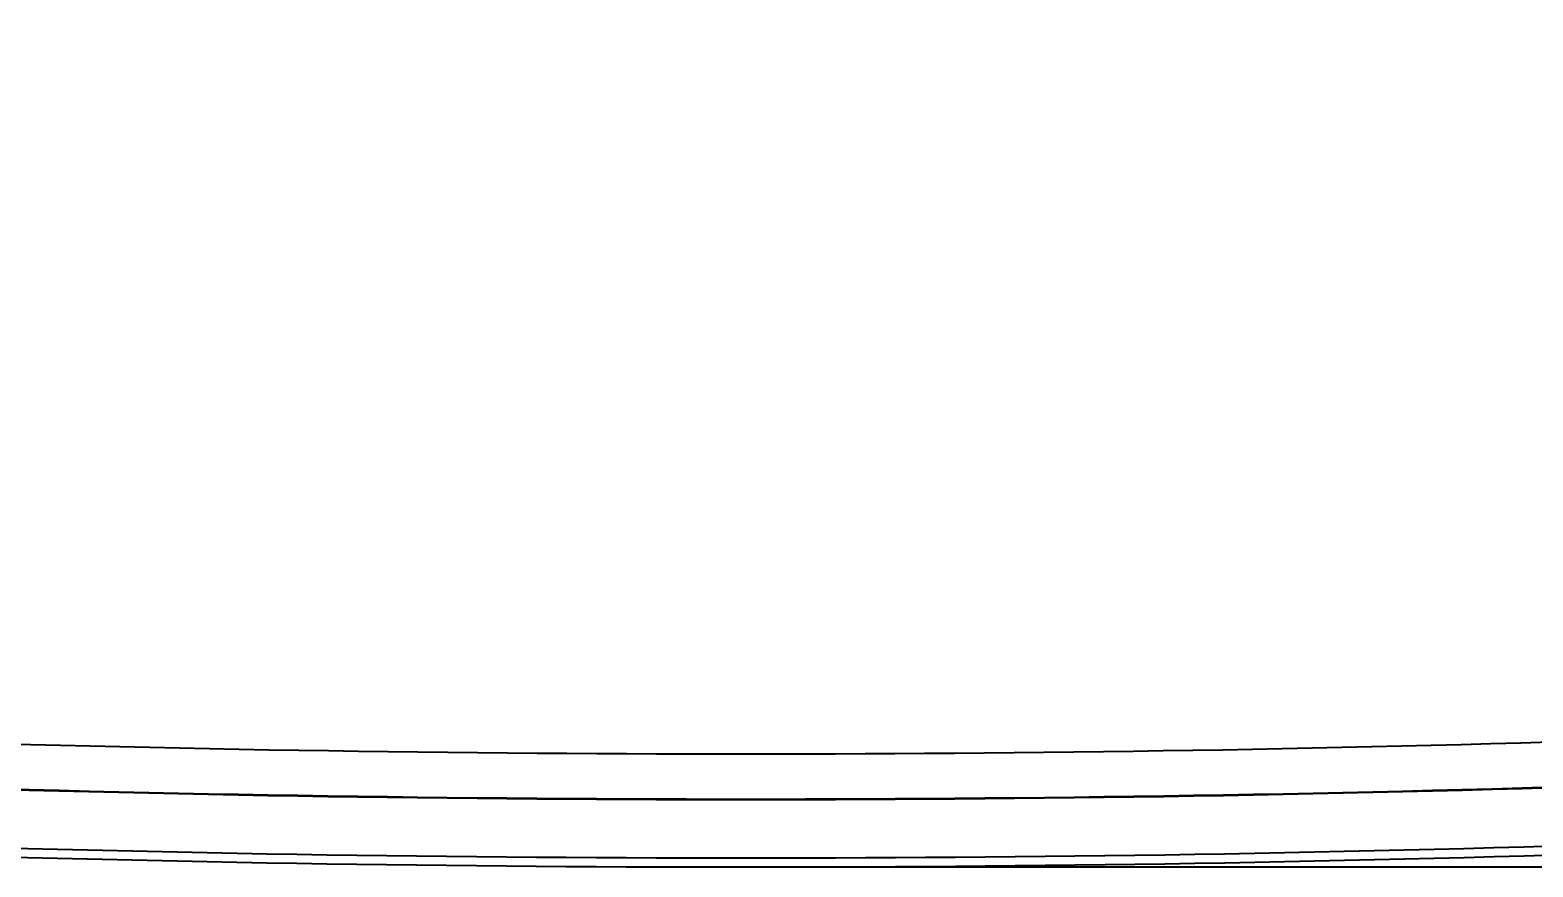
# Model space of a CAD drawing. Header units: inches. Extents: x 0 to 22, y 0 to 17.
# Drawn here: x 4.621 to 6.283, y 10.933 to 11.858 of the extents above; entities that cross this region are included whole.
import ezdxf
from ezdxf.enums import TextEntityAlignment as Align

# ---------------------------------------------------------------- set-up
doc = ezdxf.new("R2010")
doc.units = ezdxf.units.IN
doc.header["$LTSCALE"] = 1.21
doc.header["$MEASUREMENT"] = 0
doc.layers.get('0').update_dxf_attribs({"linetype": 'CONTINUOUS'})
doc.dimstyles.new('DIMSTYLE_1', dxfattribs={"dimtxt": 0.125, "dimasz": 0.18, "dimexe": 0.125, "dimexo": 0.0625, "dimgap": 0.0625, "dimtad": 0, "dimtih": 1, "dimtoh": 1, "dimdec": 3, "dimzin": 4, "dimdsep": 46, "dimtxsty": 'Standard', "dimblk": '_FILLED', "dimblk1": '_FILLED', "dimblk2": '_FILLED', "dimcen": 0.09, "dimadec": 0, "dimazin": 0, "dimtp": 0.001, "dimtm": 0.001, "dimtfac": 1, "dimtdec": 3, "dimtofl": 0, "dimtmove": 0, "dimatfit": 3, "dimldrblk": '_FILLED', "dimfxl": 0, "dimtolj": 1, "dimtzin": 4, "dimarcsym": 0})

# ---------------------------------------------------------------- blocks, each defined once
blk = doc.blocks.new('_FILLED')
at = {"color": 0, "linetype": 'ByBlock'}
blk.add_solid([(0, 0), (-1, 0.1736), (-1, -0.1736)], dxfattribs=at)
blk = doc.blocks.new('*D2')
at = {"color": 2, "linetype": 'Continuous'}
for p, q in [((5.4749, 13.7866), (9.2929, 13.7866)), ((9.1679, 13.7866), (9.1679, 12.4846)), ((9.1679, 10.9327), (9.1679, 12.2346)), ((5.4749, 10.9327), (9.2929, 10.9327))]:
    blk.add_line(p, q, dxfattribs=at)
at = {"color": 2, "linetype": 'Continuous', "xscale": 0.18, "yscale": 0.18, "zscale": 0.18}
for p, rotation in [((9.1679, 13.7866), 90), ((9.1679, 10.9327), 270)]:
    blk.add_blockref('_FILLED', p, dxfattribs=dict(at, rotation=rotation))
at = {"color": 2, "linetype": 'Continuous', "width": 1.153786}
blk.add_text('2.854', height=0.125, dxfattribs=at).set_placement((8.8554, 12.2971), (9.4804, 12.2971), align=Align.FIT)

msp = doc.modelspace()

# ---------------------------------------------------------------- linework, layer by layer
at = {"color": 9, "linetype": 'Continuous'}
for radius, start, end in [(29.64, 265.92271, 274.07729), (29.6899, 265.92271, 274.07729), (29.755, 265.92227, 274.07773)]:
    msp.add_arc((5.4124, 40.6976), radius, start, end, dxfattribs=at)
at = {"color": 7, "linetype": 'Continuous'}
for radius, start, end in [(29.6905, 265.92164, 274.07836), (29.765, 265.92227, 274.07773)]:
    msp.add_arc((5.4124, 40.6976), radius, start, end, dxfattribs=at)

# ---------------------------------------------------------------- dimensions: what is measured, and where the dimension line sits
at = {"color": 2, "linetype": 'Continuous'}
dim = msp.add_linear_dim(base=(9.1679, 10.9327), p1=(5.4124, 13.7866), p2=(5.4124, 10.9327), angle=270, dimstyle='DIMSTYLE_1', dxfattribs=at)
dim.commit()
dim.dimension.update_dxf_attribs({"geometry": '*D2', "text_midpoint": (9.1679, 12.3596), "dimtype": 160})

doc.saveas('drawing.dxf')
